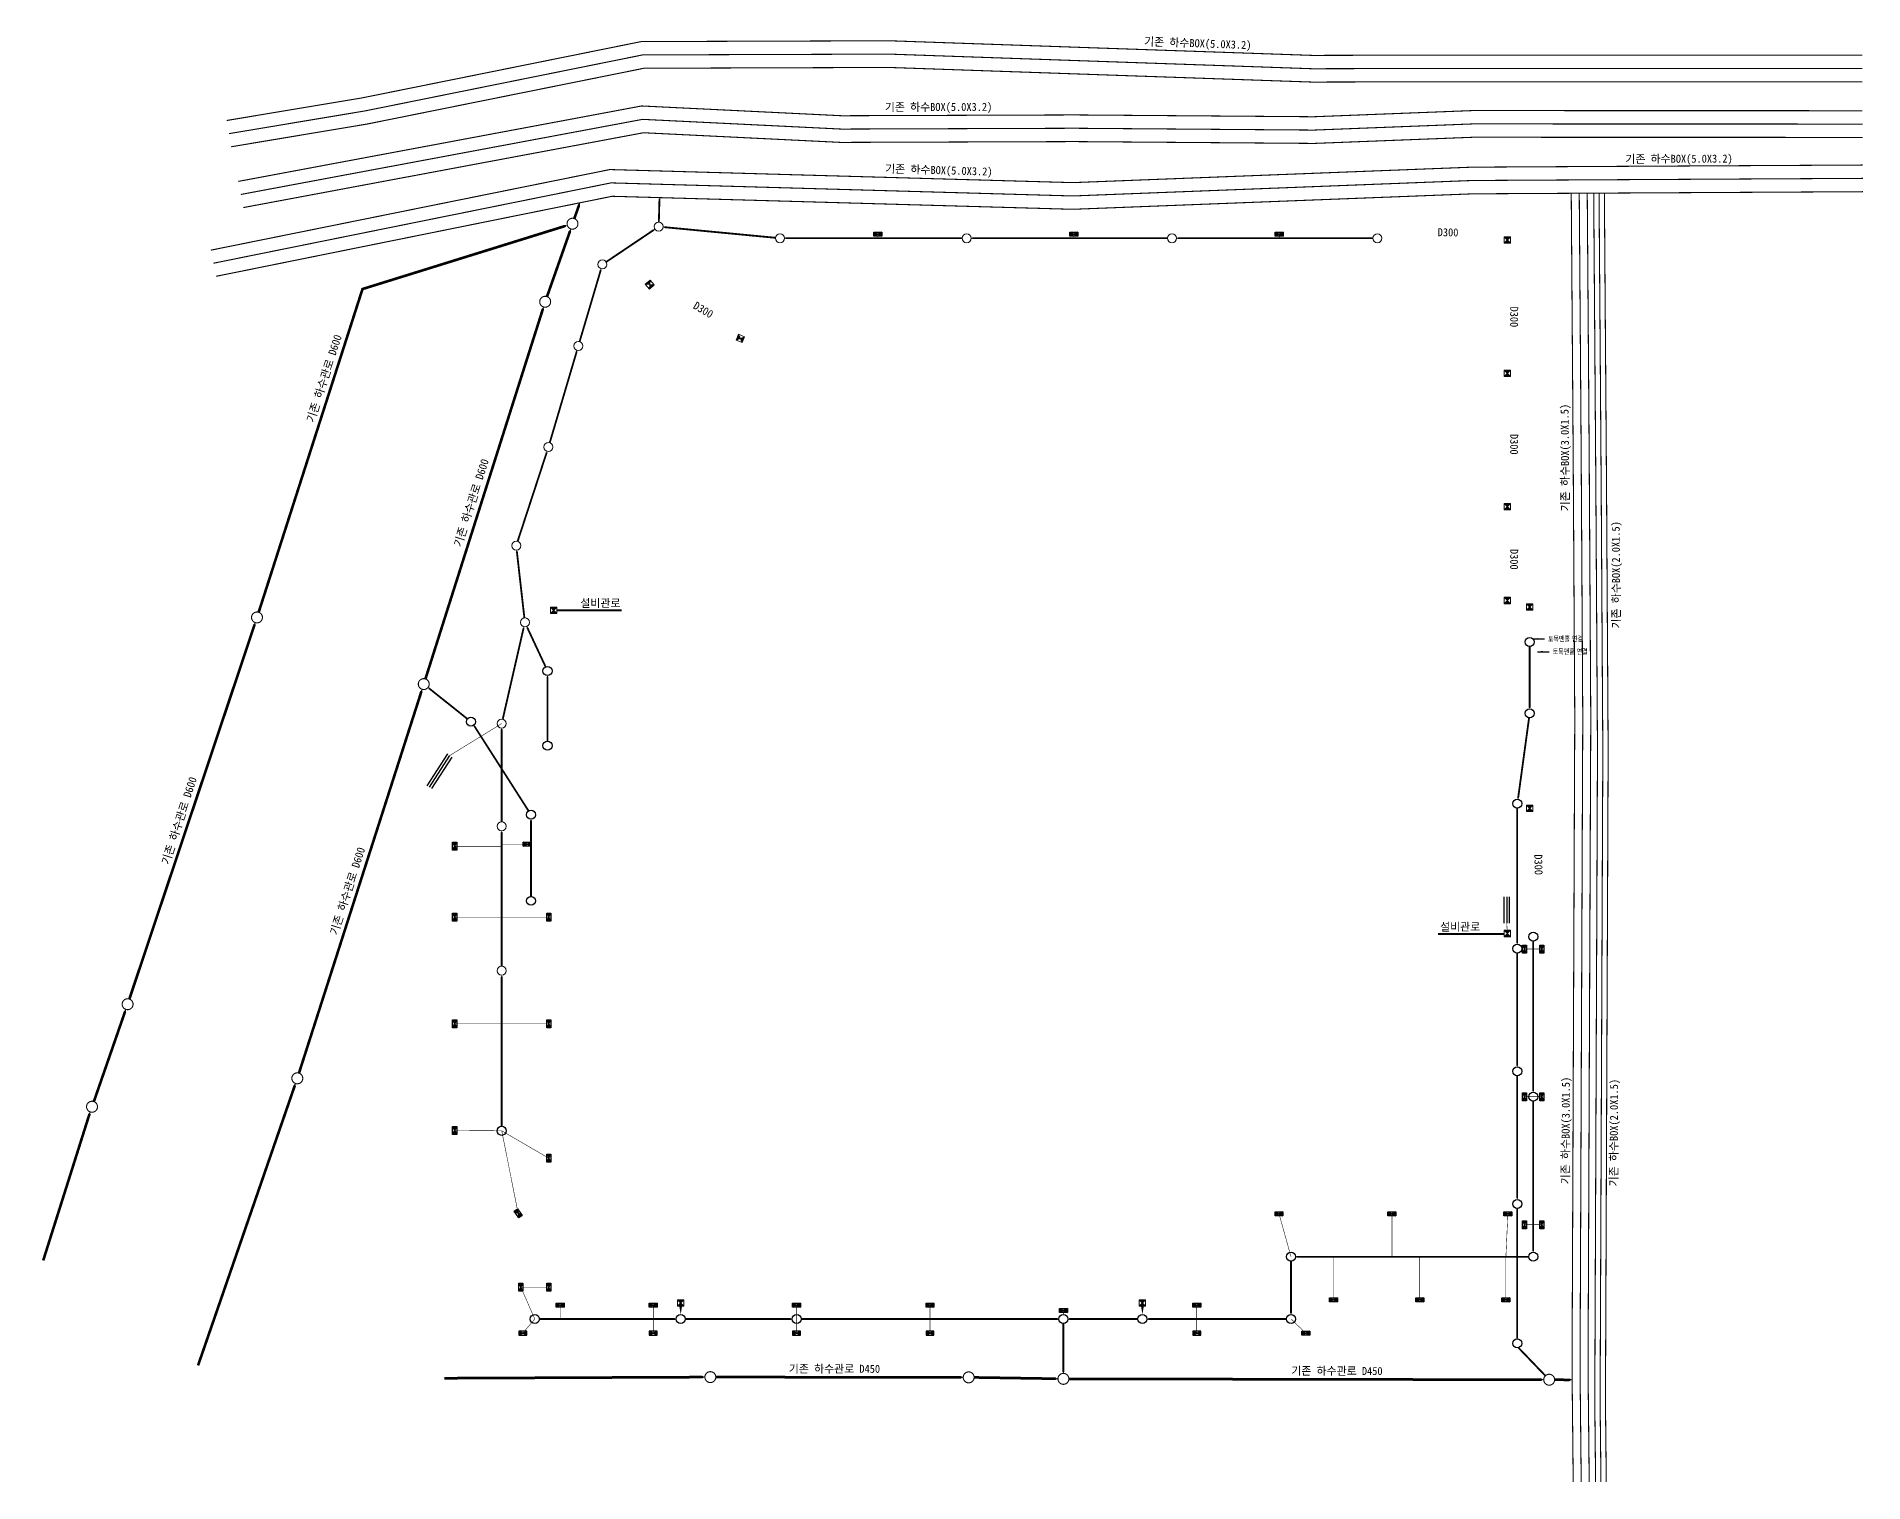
# Model space of a CAD drawing. Header units: millimetres. Extents: x 2358243 to 3371383, y 1764242 to 2358242.
# Drawn here: x 3028928 to 3371383, y 1774081 to 2045126 of the extents above; entities that cross this region are included whole.
import ezdxf
from ezdxf.enums import TextEntityAlignment as Align

# ---------------------------------------------------------------- set-up
doc = ezdxf.new("R2010")
doc.units = ezdxf.units.MM
for name, pattern in [('CENTER2', [28.575, 19.05, -3.175, 3.175, -3.175]), ('DASHED', [0.75, 0.5, -0.25]), ('HID', [2, 1.1, -0.9]), ('HIDDENX2', [0.75, 0.5, -0.25]), ('PHANTOMX2', [5, 2.5, -0.5, 0.5, -0.5, 0.5, -0.5])]:
    doc.linetypes.add(name, pattern=pattern)
for name, color, linetype in [('-DS2-오수-오수관-D300', 1, 'Continuous'), ('005우수-PVC이중벽관(200)', 3, 'Continuous'), ('005우수-PVC이중벽관(300)', 100, 'Continuous'), ('005우수-기존우수관로', 7, 'Continuous'), ('005우수-빗물받이(콘크리트)', 7, 'Continuous'), ('005우수-우수관로', 7, 'Continuous'), ('005우수-우수맨홀(D900)', 3, 'Continuous'), ('005우수-트랜치측구', 4, 'Continuous'), ('TEXT', 4, 'Continuous')]:
    doc.layers.add(name, color=color, linetype=linetype)
for name, color, linetype, lineweight in [('005우수-우수맨홀(D1200)', 3, 'Continuous', 0), ('005우수-우수맨홀(D1500)', 6, 'Continuous', 0), ('005우수-집수정450x450(H0.7)', 3, 'Continuous', 0)]:
    doc.layers.add(name, color=color, linetype=linetype, lineweight=lineweight)
doc.layers.add('006오수-생활오수맨홀(D900)', color=7, linetype='Continuous', true_color=0x000000)
doc.styles.add('HSG', font='')
doc.styles.add('sungil', font='')
doc.styles.add('돋움', font='')
doc.styles.get('HSG').set_extended_font_data('DotumChe')
doc.styles.get('sungil').set_extended_font_data('Dotum')
doc.styles.get('돋움').set_extended_font_data('DotumChe')
doc.linetypes.add('Flow', pattern='A,2,-0.01,[">",HSG,S=0.5,R=0,X=0,Y=-0.21],-1', length=3.01)
doc.dimstyles.new('A400', dxfattribs={"dimscale": 400, "dimtxt": 2.5, "dimasz": 2.5, "dimexe": 1.25, "dimexo": 0.625, "dimtad": 1, "dimtxsty": 'sungil', "dimcen": 2.5, "dimclrd": 256, "dimclre": 256, "dimclrt": 256, "dimadec": 0, "dimazin": 0, "dimtfac": 1, "dimtmove": 0, "dimatfit": 3, "dimfxl": 2, "dimlwd": -1, "dimlwe": -1, "dimarcsym": 0})

# ---------------------------------------------------------------- blocks, each defined once
blk = doc.blocks.new('A$C0A9C78A4')
at = {"layer": '005우수-빗물받이(콘크리트)'}
for points in [[(0.88, 1.75), (0, 1.75), (0.44, 0.88)], [(0.44, 0.88), (0, 0), (0.88, 0)]]:
    blk.add_hatch(color=1, dxfattribs=at).paths.add_polyline_path(points)
at = {"layer": '005우수-빗물받이(콘크리트)', "color": 1}
blk.add_lwpolyline([(0.88, 0), (0, 0), (0, 1.75), (0.88, 1.75)], close=True, dxfattribs=at)
for points in [[(0, 0), (0.88, 1.75)], [(0, 1.75), (0.88, 0)]]:
    blk.add_lwpolyline(points, dxfattribs=at)
blk = doc.blocks.new('집수정0.7')
at = {"layer": '005우수-집수정450x450(H0.7)', "linetype": 'Continuous'}
for points in [[(0, 1), (-1, 1), (-0.5, 0.5)], [(0, 0), (-0.5, 0.5), (-1, 0)]]:
    blk.add_hatch(color=1, dxfattribs=at).paths.add_polyline_path(points)
at = {"layer": '005우수-집수정450x450(H0.7)', "color": 1, "linetype": 'Continuous'}
for points in [[(-1, 1), (0, 0)], [(0, 1), (-1, 0)]]:
    blk.add_lwpolyline(points, dxfattribs=at)
blk.add_lwpolyline([(-1, 0), (0, 0), (0, 1), (-1, 1)], close=True, dxfattribs=at)
blk = doc.blocks.new('우수')
at = {"color": 7, "linetype": 'HIDDENX2', "ltscale": 2000, "const_width": 0.4, "flags": 128}
for points in [[(108.95, 173.83), (121.07, 173.83)], [(274.08, 113.16), (286.5, 113.16)]]:
    blk.add_lwpolyline(points, dxfattribs=at)
at = {"layer": '005우수-PVC이중벽관(200)', "color": 6, "linetype": 'HID', "ltscale": 6, "const_width": 0.0938, "flags": 128}
for points in [[(169.1, 244.33), (169.1, 243.59)], [(205.85, 244.33), (205.85, 243.59)], [(244.35, 244.33), (244.35, 243.59)]]:
    blk.add_lwpolyline(points, dxfattribs=at)
at = {"layer": '005우수-PVC이중벽관(200)', "color": 6, "linetype": 'HID', "ltscale": 500, "const_width": 0.0938, "flags": 128}
for points in [[(98.6, 152.61), (88.88, 146.63)], [(98.6, 129.58), (89.75, 129.58)], [(98.6, 130.01), (103.35, 130.01)], [(98.6, 116.33), (89.78, 116.33)], [(107.43, 116.33), (98.6, 116.33)], [(291.95, 110.34), (290.33, 110.34)], [(293.58, 110.34), (291.95, 110.34)], [(98.6, 96.33), (89.78, 96.33)], [(107.43, 96.33), (98.6, 96.33)], [(291.95, 82.66), (290.33, 82.66)], [(293.58, 82.66), (291.95, 82.66)], [(98.6, 76.27), (89.78, 76.33)], [(107.43, 71.13), (98.6, 76.27)], [(98.6, 76.27), (101.68, 60.8)], [(246.55, 52.66), (244.3, 60.73)], [(265.48, 60.73), (265.48, 52.66)], [(287.2, 60.73), (286.83, 52.66)], [(291.95, 58.66), (290.33, 58.66)], [(293.58, 58.66), (291.95, 58.66)], [(254.53, 52.66), (254.53, 44.58)], [(270.68, 52.66), (270.68, 44.58)], [(286.83, 52.66), (286.83, 44.58)], [(102.18, 46.96), (104.8, 40.98)], [(107.43, 46.96), (102.18, 46.96)], [(109.55, 43.61), (109.55, 40.98)], [(127.01, 43.61), (127.01, 38.36)], [(153.88, 43.61), (153.88, 40.98)], [(178.88, 43.61), (178.88, 38.36)], [(203.88, 42.61), (203.88, 41.83)], [(228.88, 43.61), (228.88, 38.36)], [(104.8, 40.98), (102.55, 38.36)], [(153.88, 40.98), (153.88, 38.36)], [(246.55, 40.98), (249.3, 38.36)]]:
    blk.add_lwpolyline(points, dxfattribs=at)
at = {"layer": '005우수-PVC이중벽관(200)', "color": 6, "linetype": 'HID', "ltscale": 200, "const_width": 0.0938, "flags": 128}
blk.add_lwpolyline([(287.1, 113.25), (287, 115.17)], dxfattribs=at)
at = {"layer": '005우수-PVC이중벽관(300)', "linetype": 'PHANTOMX2', "ltscale": 1000}
for points in [[(263.6, 243.58, 0, 0.8, 0), (266, 243.55, 0, 0, 0), (286.5, 243.28, 0, 0, 0)], [(287.1, 242.68, 0, 0.8, 0), (287.1, 240.28, 0, 0, 0), (287.1, 218.88, 0, 0, 0)], [(118.27, 238.36, 0, 0.8, 0), (120.5, 237.49, 0, 0, 0), (125.95, 235.36, 0, 0, 0)], [(126.74, 234.46, 0, 0.8, 0), (128.81, 233.24, 0, 0, 0), (142.77, 225.02, 0, 0, 0)], [(287.1, 217.68, 0, 0.8, 0), (287.1, 215.28, 0, 0, 0), (287.1, 193.88, 0, 0, 0)], [(287.1, 192.68, 0, 0.8, 0), (287.1, 190.28, 0, 0, 0), (287.1, 176.28, 0, 0, 0)], [(287.7, 175.68, 0, 0.8, 0), (289.93, 174.79, 0, 0, 0), (290.71, 174.48, 0, 0, 0)], [(103.71, 171.93, 0, 0.8, 0), (105.88, 172.95, 0, 0, 0), (107.75, 173.83, 0, 0, 0)], [(291.93, 113.51, 0, 0.8, 0), (291.87, 115.91, 0, 0, 0), (291.31, 136.13, 0, 0, 0)]]:
    blk.add_lwpolyline(points, format="xyseb", dxfattribs=at)
at = {"layer": '005우수-PVC이중벽관(300)', "linetype": 'PHANTOMX2'}
for points in [[(291.11, 112.78, 0, 0.8, 0), (288.74, 113.11, 0, 0, 0), (287.7, 113.25, 0, 0, 0)], [(132.15, 41.83, 0, 0.517, 0), (132.15, 43.38, 0, 0.517, 0)], [(218.7, 41.83, 0, 0.517, 0), (218.7, 43.38, 0, 0.517, 0)]]:
    blk.add_lwpolyline(points, format="xyseb", dxfattribs=at)
at = {"layer": '005우수-기존우수관로', "color": 253, "linetype": 'CENTER2', "ltscale": 200, "const_width": 0.2, "flags": 128}
for points in [[(353.62, 277.88), (267.66, 277.9), (250.57, 277.86), (171.28, 280.6), (124.76, 280.45), (72.52, 269.91), (47.06, 265.66)], [(353.64, 272.88), (267.67, 272.9), (250.49, 272.86), (171.2, 275.6), (125.27, 275.45), (73.42, 265), (47.88, 260.73)], [(353.67, 267.49), (280.47, 267.51), (250.8, 266.36), (206, 266.7), (162.28, 266.55), (124.83, 268.38), (49.23, 254.24)], [(353.7, 262.49), (280.57, 262.51), (250.88, 261.36), (205.98, 261.7), (162.17, 261.55), (125.17, 263.36), (50.15, 249.33)], [(44.08, 241.35), (118.87, 256.46), (205.64, 254.01), (280.52, 256.91), (353.73, 257.31)], [(45.07, 236.45), (119.3, 251.45), (205.66, 249.01), (280.63, 251.91), (353.76, 252.31)], [(299.45, 10.45), (299.23, 31.48), (299.48, 91.74), (299.74, 153.57), (299.44, 203.51), (299.08, 252.02)], [(302.45, 10.45), (302.23, 31.49), (302.48, 91.73), (302.74, 153.58), (302.44, 203.53), (302.08, 252.03)], [(303.65, 10.45), (303.49, 25.38), (303.74, 85.63), (304, 147.47), (303.69, 197.42), (303.29, 252.04)], [(305.65, 10.45), (305.49, 25.39), (305.74, 85.63), (306, 147.48), (305.69, 197.43), (305.29, 252.05)]]:
    blk.add_lwpolyline(points, dxfattribs=at)
at = {"layer": '005우수-기존우수관로', "color": 253, "linetype": 'HIDDENX2', "ltscale": 5000, "const_width": 0.2, "flags": 128}
for points in [[(353.64, 275.38), (267.67, 275.4), (250.53, 275.36), (171.24, 278.1), (125.02, 277.95), (72.97, 267.45), (47.47, 263.19)], [(353.7, 264.99), (280.52, 265.01), (250.84, 263.86), (205.99, 264.2), (162.23, 264.05), (125, 265.87), (49.69, 251.79)], [(44.57, 238.9), (119.09, 253.96), (205.65, 251.51), (280.57, 254.41), (353.74, 254.81)], [(300.95, 10.45), (300.73, 31.48), (300.98, 91.73), (301.24, 153.57), (300.94, 203.52), (300.58, 252.02)], [(304.65, 10.45), (304.49, 25.38), (304.74, 85.63), (305, 147.48), (304.69, 197.42), (304.29, 252.04)]]:
    blk.add_lwpolyline(points, dxfattribs=at)
at = {"layer": '005우수-기존우수관로', "color": 253, "linetype": 'HID', "ltscale": 1000}
for points in [[(113.23, 250.22, 0, 2.5, 0), (112.41, 247.86, 0.5, 0.5, 0), (112.2, 247.27, 0.5, 0.5, 0)], [(53.04, 173.48, 0.5, 0.5, 0), (72.5, 234.06, 0.5, 0.5, 0), (108.5, 245.26, 2.5, 0, 0), (110.88, 246, 0, 0, 0)], [(111.55, 245.33, 0, 2.5, 0), (110.72, 242.97, 0.5, 0.5, 0), (107.09, 232.65, 0.5, 0.5, 0)], [(106.44, 230.7, 0, 2.5, 0), (105.68, 228.32, 0.5, 0.5, 0), (84.3, 160.98, 0.5, 0.5, 0)], [(52.4, 171.53, 0, 2.5, 0), (51.61, 169.16, 0.5, 0.5, 0), (28.8, 100.97, 0.5, 0.5, 0)], [(83.67, 159.03, 0, 2.5, 0), (82.91, 156.65, 0.5, 0.5, 0), (60.59, 87.08, 0.5, 0.5, 0)], [(28.14, 99.04, 0, 2.5, 0), (27.32, 96.67, 0.5, 0.5, 0), (22.14, 81.74, 0.5, 0.5, 0)], [(59.94, 85.14, 0, 2.5, 0), (59.13, 82.78, 0.5, 0.5, 0), (41.68, 32.3, 0.5, 0.5, 0)], [(21.45, 79.81, 0, 2.5, 0), (20.7, 77.43, 0.5, 0.5, 0), (12.65, 51.96, 0.5, 0.5, 0)], [(185.11, 30.05, 0, 2.5, 0), (182.61, 30.06, 0.5, 0.5, 0), (138.73, 30.1, 0.5, 0.5, 0)], [(293.92, 29.61, 0, 2.5, 0), (291.42, 29.61, 0.5, 0.5, 0), (204.91, 29.77, 0.5, 0.5, 0)], [(299.25, 29.6, 0, 2.5, 0), (296.75, 29.6, 0.5, 0.5, 0), (295.97, 29.61, 0.5, 0.5, 0)]]:
    blk.add_lwpolyline(points, format="xyseb", dxfattribs=at)
at = {"layer": '005우수-기존우수관로', "color": 253, "const_width": 0.205}
blk.add_lwpolyline([(111.01, 245.75, 1), (112.72, 246.87, 1), (111.01, 245.75)], format="xyb", dxfattribs=at)
at = {"layer": '005우수-기존우수관로', "color": 253, "ltscale": 5, "const_width": 0.205}
for points in [[(105.89, 231.12, 1), (107.6, 232.24, 1), (105.89, 231.12)], [(51.87, 171.94, 1), (53.58, 173.06, 1), (51.87, 171.94)], [(83.13, 159.45, 1), (84.84, 160.57, 1), (83.13, 159.45)], [(27.62, 99.44, 1), (29.33, 100.56, 1), (27.62, 99.44)], [(59.42, 85.55, 1), (61.14, 86.67, 1), (59.42, 85.55)], [(20.94, 80.22, 1), (22.66, 81.34, 1), (20.94, 80.22)], [(136.85, 29.54, 1), (138.56, 30.66, 1), (136.85, 29.54)], [(185.27, 29.49, 1), (186.99, 30.61, 1), (185.27, 29.49)], [(203.03, 29.21, 1), (204.74, 30.33, 1), (203.03, 29.21)], [(294.09, 29.05, 1), (295.8, 30.17, 1), (294.09, 29.05)]]:
    blk.add_lwpolyline(points, format="xyb", dxfattribs=at)
at = {"layer": '005우수-기존우수관로', "color": 253, "linetype": 'HID', "ltscale": 1000, "flags": 128}
blk.add_lwpolyline([(136.68, 30.1, 0, 2.5, 0), (134.18, 30.09, 0.5, 0.5, 0), (87.83, 29.89, 0, 0, 0)], format="xyseb", dxfattribs=at)
at = {"layer": '005우수-기존우수관로', "color": 253, "linetype": 'HID', "ltscale": 30}
for points in [[(202.86, 29.79, 0, 2.5, 0), (200.36, 29.83, 0.5, 0.5, 0), (187.15, 30.04, 0.5, 0.5, 0)], [(202.86, 29.77, 0.5, 0.5, 0), (202.81, 29.77, 0.5, 0.5, 0)]]:
    blk.add_lwpolyline(points, format="xyseb", dxfattribs=at)
at = {"layer": '005우수-우수관로', "color": 5}
for points in [[(128.05, 246.61, 0.34, 0.34, 0), (128.13, 249.5, 1.96, 0, 0), (128.18, 251.2, 0, 0, 0)], [(149.91, 243.67, 0.34, 0.34, 0), (130.56, 245.52, 1.96, 0, 0), (128.87, 245.68, 0, 0, 0)], [(118.18, 239.14, 0.34, 0.34, 0), (125.91, 244.34, 1.96, 0, 0), (127.32, 245.29, 0, 0, 0)], [(184.9, 243.59, 0.34, 0.34, 0), (153.3, 243.59, 1.96, 0, 0), (151.6, 243.59, 0, 0, 0)], [(223.4, 243.59, 0.34, 0.34, 0), (188.3, 243.59, 1.96, 0, 0), (186.6, 243.59, 0, 0, 0)], [(261.9, 243.59, 0.34, 0.34, 0), (226.8, 243.59, 1.96, 0, 0), (225.1, 243.59, 0, 0, 0)], [(113.2, 224.22, 0.34, 0.34, 0), (116.75, 236.22, 1.96, 0, 0), (117.24, 237.85, 0, 0, 0)], [(107.6, 205.26, 0.34, 0.34, 0), (112.24, 220.95, 1.96, 0, 0), (112.72, 222.59, 0, 0, 0)], [(101.58, 186.77, 0.34, 0.34, 0), (106.57, 202.02, 1.96, 0, 0), (107.1, 203.63, 0, 0, 0)], [(102.85, 172.41, 0.34, 0.34, 0), (101.6, 183.43, 1.96, 0, 0), (101.41, 185.12, 0, 0, 0)], [(98.79, 153.44, 0.34, 0.34, 0), (102.37, 169.08, 1.96, 0, 0), (102.75, 170.74, 0, 0, 0)], [(106.82, 163.25, 0.34, 0.34, 0), (104.02, 169.25, 1.96, 0, 0), (103.3, 170.8, 0, 0, 0)], [(107.18, 149.33, 0.34, 0.34, 0), (107.18, 159.93, 1.96, 0, 0), (107.18, 161.63, 0, 0, 0)], [(98.6, 134.2, 0.34, 0.34, 0), (98.6, 150.06, 1.96, 0, 0), (98.6, 151.76, 0, 0, 0)], [(98.6, 107.12, 0.34, 0.34, 0), (98.6, 130.8, 1.96, 0, 0), (98.6, 132.5, 0, 0, 0)], [(291.95, 111.81, 0.34, 0.34, 0), (291.95, 85.21, 1.96, 0, 0), (291.95, 83.51, 0, 0, 0)], [(98.6, 77.12, 0.34, 0.34, 0), (98.6, 103.72, 1.96, 0, 0), (98.6, 105.42, 0, 0, 0)], [(291.95, 81.81, 0.34, 0.34, 0), (291.95, 55.21, 1.96, 0, 0), (291.95, 53.51, 0, 0, 0)], [(246.55, 51.81, 0.34, 0.34, 0), (246.55, 43.53, 1.96, 0, 0), (246.55, 41.83, 0, 0, 0)], [(291.03, 52.66, 0.34, 0.34, 0), (249.1, 52.66, 1.96, 0, 0), (247.4, 52.66, 0, 0, 0)], [(105.65, 40.98, 0.34, 0.34, 0), (129.6, 40.98, 1.96, 0, 0), (131.3, 40.98, 0, 0, 0)], [(133, 40.98, 0.34, 0.34, 0), (151.33, 40.98, 1.96, 0, 0), (153.03, 40.98, 0, 0, 0)], [(154.73, 40.98, 0.34, 0.34, 0), (201.33, 40.98, 1.96, 0, 0), (203.03, 40.98, 0, 0, 0)], [(203.88, 40.13, 0.34, 0.34, 0), (203.88, 32.5, 1.96, 0, 0), (203.88, 30.8, 0, 0, 0)], [(217.85, 40.98, 0.34, 0.34, 0), (206.43, 40.98, 1.96, 0, 0), (204.73, 40.98, 0, 0, 0)], [(245.7, 40.98, 0.34, 0.34, 0), (221.25, 40.98, 1.96, 0, 0), (219.55, 40.98, 0, 0, 0)]]:
    blk.add_lwpolyline(points, format="xyseb", dxfattribs=at)
at = {"layer": '005우수-우수맨홀(D1200)', "color": 6, "linetype": 'Continuous', "ltscale": 5}
for centre in [(150.75, 243.59), (185.75, 243.59), (224.25, 243.59), (262.75, 243.59), (98.6, 152.61), (98.6, 133.35), (98.6, 106.27)]:
    blk.add_circle(centre, 0.85, dxfattribs=at)
at = {"layer": '005우수-우수맨홀(D1500)', "color": 6, "linetype": 'Continuous', "ltscale": 5}
for centre in [(128.03, 245.77), (117.48, 238.67), (112.96, 223.4), (107.36, 204.44), (101.32, 185.96), (102.94, 171.57)]:
    blk.add_circle(centre, 0.85, dxfattribs=at)
at = {"layer": '005우수-우수맨홀(D900)', "color": 6, "linetype": 'Continuous'}
for centre in [(107.18, 162.48), (107.18, 148.48), (291.95, 112.66), (291.95, 82.66), (98.6, 76.27), (246.55, 52.66), (291.95, 52.66), (104.8, 40.98), (132.15, 40.98), (153.88, 40.98), (203.88, 40.98), (203.88, 40.98), (218.7, 40.98), (246.55, 40.98)]:
    blk.add_circle(centre, 0.85, dxfattribs=at)
at = {"layer": '005우수-트랜치측구', "color": 2, "ltscale": 200}
for points in [[(84.65, 140.95), (88.49, 146.94)], [(85.49, 140.41), (89.28, 146.33)]]:
    blk.add_lwpolyline(points, dxfattribs=at)
at = {"layer": '005우수-트랜치측구', "color": 2, "linetype": 'Flow', "ltscale": 200}
blk.add_lwpolyline([(85.07, 140.68), (88.88, 146.63)], dxfattribs=at)
at = {"layer": '005우수-트랜치측구', "color": 2, "ltscale": 500}
for points in [[(286.5, 115.17), (286.5, 120.13)], [(287.5, 115.17), (287.5, 120.13)]]:
    blk.add_lwpolyline(points, dxfattribs=at)
at = {"layer": '005우수-트랜치측구', "color": 2, "linetype": 'Flow', "ltscale": 500}
blk.add_lwpolyline([(287, 120.13), (287, 115.17)], dxfattribs=at)
at = {"layer": '005우수-빗물받이(콘크리트)', "color": 7, "linetype": 'Continuous'}
for p, xscale, yscale, zscale, rotation in [((168.35, 244.71), 0.8564548654602752, 0.8564548654602752, 0.8564548654602752, 270), ((205.1, 244.71), 0.8564548654602752, 0.8564548654602752, 0.8564548654602752, 270), ((243.6, 244.71), 0.8564548654602752, 0.8564548654602752, 0.8564548654602752, 270), ((104.1, 129.63), 0.8564548654602756, 0.8564548654602756, 0.8564548654602756, 90), ((101.56, 61.63), 0.8564548654602752, 0.8564548654602752, 0.8564548654602752, 215.1119894621196), ((243.55, 61.11), 0.8564548654602752, 0.8564548654602752, 0.8564548654602752, 270), ((264.73, 61.11), 0.8564548654602752, 0.8564548654602752, 0.8564548654602752, 270), ((286.45, 61.11), 0.8564548654602752, 0.8564548654602752, 0.8564548654602752, 270), ((102.55, 47.71), 0.8564548654602752, 0.8564548654602752, 0.8564548654602752, 180.0000000006794), ((107.8, 47.71), 0.8564548654602752, 0.8564548654602752, 0.8564548654602752, 180.0000000006794), ((253.78, 44.96), 0.8564548654602752, 0.8564548654602752, 0.8564548654602752, 270), ((269.93, 44.96), 0.8564548654602752, 0.8564548654602752, 0.8564548654602752, 270), ((286.08, 44.96), 0.8564548654602752, 0.8564548654602752, 0.8564548654602752, 270), ((108.8, 43.98), 0.8564548654602752, 0.8564548654602752, 0.8564548654602752, 270), ((126.26, 43.98), 0.8564548654602752, 0.8564548654602752, 0.8564548654602752, 270), ((153.13, 43.98), 0.8564548654602752, 0.8564548654602752, 0.8564548654602752, 270), ((178.13, 43.98), 0.8564548654602752, 0.8564548654602752, 0.8564548654602752, 270), ((203.13, 42.98), 0.8564548654602752, 0.8564548654602752, 0.8564548654602752, 270), ((228.13, 43.98), 0.8564548654602752, 0.8564548654602752, 0.8564548654602752, 270), ((101.8, 37.98), -0.8564548654602752, 0.8564548654602752, 0.8564548654602752, 270), ((126.26, 37.98), -0.8564548654602752, 0.8564548654602752, 0.8564548654602752, 270), ((153.13, 37.98), -0.8564548654602752, 0.8564548654602752, 0.8564548654602752, 270), ((178.13, 37.98), -0.8564548654602752, 0.8564548654602752, 0.8564548654602752, 270), ((228.13, 37.98), -0.8564548654602752, 0.8564548654602752, 0.8564548654602752, 270), ((248.55, 38.73), 0.8564548654602752, 0.8564548654602752, 0.8564548654602752, 270)]:
    blk.add_blockref('A$C0A9C78A4', p, dxfattribs=dict(at, xscale=xscale, yscale=yscale, zscale=zscale, rotation=rotation))
at = {"layer": '005우수-빗물받이(콘크리트)', "color": 7, "linetype": 'Continuous', "xscale": 0.8564548654602752, "yscale": 0.8564548654602752, "zscale": 0.8564548654602752}
for p in [(89.4, 128.88), (89.4, 115.58), (107.05, 115.58), (107.05, 115.58), (289.95, 109.59), (293.2, 109.59), (89.4, 95.58), (107.05, 95.58), (107.05, 95.58), (289.95, 81.91), (293.2, 81.91), (89.4, 75.58), (107.05, 70.38), (289.95, 57.91), (293.2, 57.91)]:
    blk.add_blockref('A$C0A9C78A4', p, dxfattribs=at)
at = {"layer": '005우수-집수정450x450(H0.7)', "color": 7, "linetype": 'Continuous', "xscale": 1.199590024396709, "yscale": 1.199590024396709, "zscale": 1.199590024396709}
for p in [(287.7, 242.68), (287.7, 217.68), (287.7, 192.68), (287.7, 175.08), (291.91, 173.88), (108.95, 173.23), (291.91, 136.13), (287.7, 112.65), (132.75, 43.38), (219.3, 43.38)]:
    blk.add_blockref('집수정0.7', p, dxfattribs=at)
at = {"layer": '005우수-집수정450x450(H0.7)', "color": 7, "linetype": 'Continuous'}
for p, xscale, yscale, zscale, rotation in [((127.19, 234.85), 1.19959002439671, 1.19959002439671, 1.19959002439671, 41.15570939000109), ((144.11, 225.13), 1.199590024396709, 1.199590024396709, 1.199590024396709, 68.15881028207517)]:
    blk.add_blockref('집수정0.7', p, dxfattribs=dict(at, xscale=xscale, yscale=yscale, zscale=zscale, rotation=rotation))
at = {"color": 7, "linetype": 'HIDDENX2', "ltscale": 4, "style": '돋움'}
for p in [(117.1, 174.43), (278.26, 113.76)]:
    blk.add_text('설비관로', height=1.5, dxfattribs=at).set_placement(p, align=Align.CENTER)
at = {"layer": '005우수-PVC이중벽관(300)', "linetype": 'PHANTOMX2', "style": '돋움'}
for rotation, p in [(359.2632, (275.98, 243.95)), (329.5137, (136.02, 229.52)), (270, (287.64, 228.84)), (270, (287.64, 204.96)), (270, (287.64, 183.4)), (271.5653, (292.2, 126.14))]:
    blk.add_text('D300', height=1.5, rotation=rotation, dxfattribs=at).set_placement(p, align=Align.CENTER)
at = {"layer": '005우수-기존우수관로', "color": 7, "linetype": 'HID', "ltscale": 25, "style": '돋움'}
for s, rotation, p in [('기존 하수BOX(5.0X3.2)', 358.0183, (229.07, 280.05)), ('기존 하수BOX(5.0X3.2)', 0.195, (180.48, 268.11)), ('기존 하수BOX(5.0X3.2)', 358.382, (180.54, 256.27)), ('기존 하수BOX(5.0X3.2)', 0.3118, (319.28, 258.4)), ('기존 하수관로 D600', 72.1923, (65.28, 217.31)), ('기존 하수BOX(3.0X1.5)', 90.4264, (297.98, 202.46)), ('기존 하수관로 D600', 72.3833, (92.86, 194)), ('기존 하수BOX(2.0X1.5)', 90.3508, (307.55, 180.48)), ('기존 하수관로 D600', 72.1923, (38.11, 134.41)), ('기존 하수관로 D600', 72.2143, (69.66, 121.21)), ('기존 하수BOX(3.0X1.5)', 89.763, (298.11, 76.31)), ('기존 하수BOX(2.0X1.5)', 89.763, (307.15, 75.92)), ('기존 하수관로 D450', 359.8974, (255.16, 31.29))]:
    blk.add_text(s, height=1.5, rotation=rotation, dxfattribs=at).set_placement(p, align=Align.MIDDLE)
blk.add_text('기존 하수관로 D450', height=1.5, dxfattribs=at).set_placement((160.97, 31.69), align=Align.MIDDLE)
blk = doc.blocks.new('A$C485818BB')
at = {"layer": '-DS2-오수-오수관-D300', "color": 30, "linetype": 'DASHED', "ltscale": 3000}
for points in [[(206507, 136855, 340, 340, 0), (206507, 126525, 1963, 0, 0), (206507, 125188, 0, 0, 0)], [(7387, 123273, 333, 333, 0), (1303, 128128, 1925, 0, 0), (0, 129167, 0, 0, 0)], [(206392, 123496, 340, 340, 0), (204537, 109915, 1963, 0, 0), (204307, 108231, 0, 0, 0)], [(18852, 106023, 333, 333, 0), (9466, 120705, 1925, 0, 0), (8568, 122110, 0, 0, 0)], [(204164, 106543, 340, 340, 0), (204164, 82405, 1963, 0, 0), (204164, 81067, 0, 0, 0)], [(19305, 90012, 333, 333, 0), (19305, 102824, 1925, 0, 0), (19305, 104490, 0, 0, 0)], [(204164, 79367, 340, 340, 0), (204164, 59767, 1963, 0, 0), (204164, 58067, 0, 0, 0)], [(204164, 56367, 340, 340, 0), (204164, 34919, 1963, 0, 0), (204164, 33219, 0, 0, 0)], [(204164, 31519, 340, 340, 0), (204164, 8763, 1963, 0, 0), (204164, 6932, 0, 0, 0)], [(204406, 5398, 340, 340, 0), (208393, 1245, 1963, 0, 0), (209588, 0, 0, 0, 0)]]:
    blk.add_lwpolyline(points, format="xyseb", dxfattribs=at)
at = {"layer": '006오수-생활오수맨홀(D900)', "color": 6, "linetype": 'Continuous'}
for centre, radius in [((206507, 137705), 850), ((8038, 122753), 833), ((206507, 124338), 850), ((204164, 107393), 850), ((19305, 105324), 833), ((19305, 89178), 833), ((204164, 80217), 850), ((204164, 57217), 850), ((204164, 32369), 850), ((204164, 6213), 850)]:
    blk.add_circle(centre, radius, dxfattribs=at)
at = {"layer": 'TEXT', "color": 4, "style": 'sungil', "width": 0.8}
for p in [(216463, 138296), (217358, 135896)]:
    blk.add_text('토목맨홀 연결', height=1000, dxfattribs=at).set_placement(p, align=Align.MIDDLE_RIGHT)
at = {"layer": 'TEXT', "color": 4}
for points in [[(207066, 138273), (209277, 138273)], [(207961, 135873), (210172, 135873)]]:
    blk.add_leader(points, dimstyle='A400', dxfattribs=at)

msp = doc.modelspace()

# ---------------------------------------------------------------- block references
at = {"color": 30, "true_color": 0xf26722}
msp.add_blockref('A$C485818BB', (3102314, 1793933), dxfattribs=at)
at = {"layer": '005우수-우수맨홀(D900)', "color": 7, "linetype": 'Continuous', "xscale": 1000, "yscale": 1000, "zscale": 1000}
msp.add_blockref('우수', (3017527, 1763731), dxfattribs=at)

doc.saveas('drawing.dxf')
